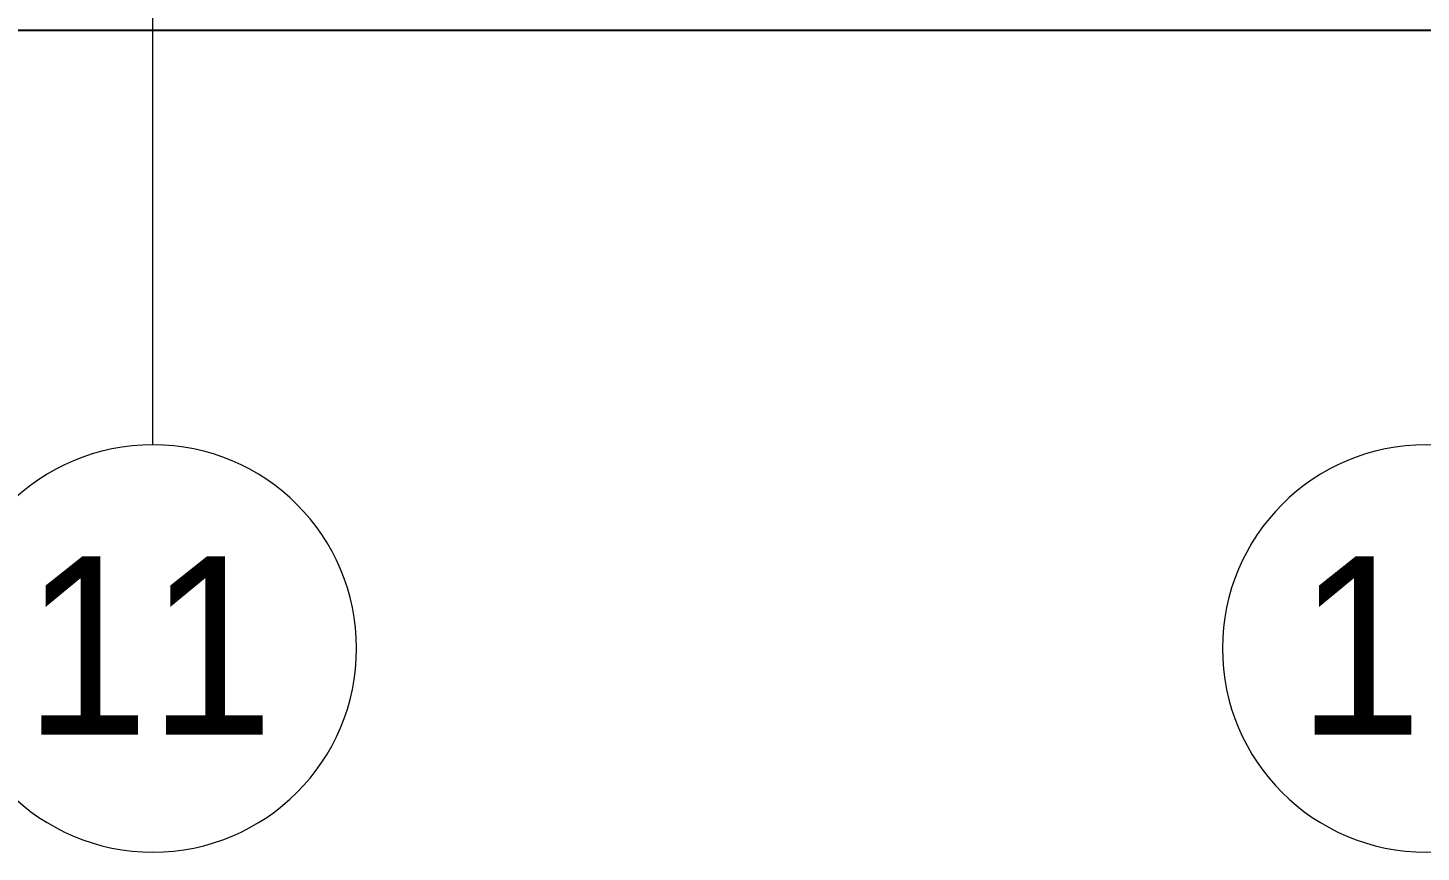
# Model space of a CAD drawing. Header units: millimetres. Extents: x -164500 to 426394, y -23753 to 102118.
# Drawn here: x 32884 to 38355, y -3642 to -405 of the extents above; entities that cross this region are included whole.
import ezdxf

# ---------------------------------------------------------------- set-up
doc = ezdxf.new("R2010")
doc.units = ezdxf.units.MM
doc.layers.add('Оси', color=7, linetype='Continuous', lineweight=9)
doc.layers.add('Оси-1', color=7, linetype='Continuous', lineweight=20)
doc.styles.add('Arial', font='arial.ttf', dxfattribs={"width": 0.9, "height": 700})

# ---------------------------------------------------------------- blocks, each defined once
blk = doc.blocks.new('Ось сетки - D8-29747960-Объем проектирования 1 этажа')
at = {"layer": 'Оси-1'}
for start, end in [(360, 180), (180, 360)]:
    blk.add_arc((0, 0), 4, start, end, dxfattribs=at)

msp = doc.modelspace()

# ---------------------------------------------------------------- linework, layer by layer
msp.add_line((72344.702, -416.062), (-225.298, -416.062))
at = {"layer": 'Оси'}
msp.add_lwpolyline([(33374.702, -2042.321), (33374.702, 2957.679), (33374.702, 22262.009), (33374.702, 27262.009)], dxfattribs=at)

# ---------------------------------------------------------------- block references
at = {"layer": 'Оси-1', "xscale": 199.9999999999999, "yscale": 199.9999999999999, "zscale": 199.9999999999999}
for p in [(33374.702, -2842.321), (38374.702, -2842.321)]:
    msp.add_blockref('Ось сетки - D8-29747960-Объем проектирования 1 этажа', p, dxfattribs=at)

# ---------------------------------------------------------------- texts
at = {"layer": 'Оси', "char_height": 700, "width": 1212.1515, "attachment_point": 1, "style": 'Arial'}
for s, insert in [('11', (32869.47, -2481.028)), ('12', (37869.47, -2481.028))]:
    msp.add_mtext(s, dxfattribs=dict(at, insert=insert))

doc.saveas('drawing.dxf')
